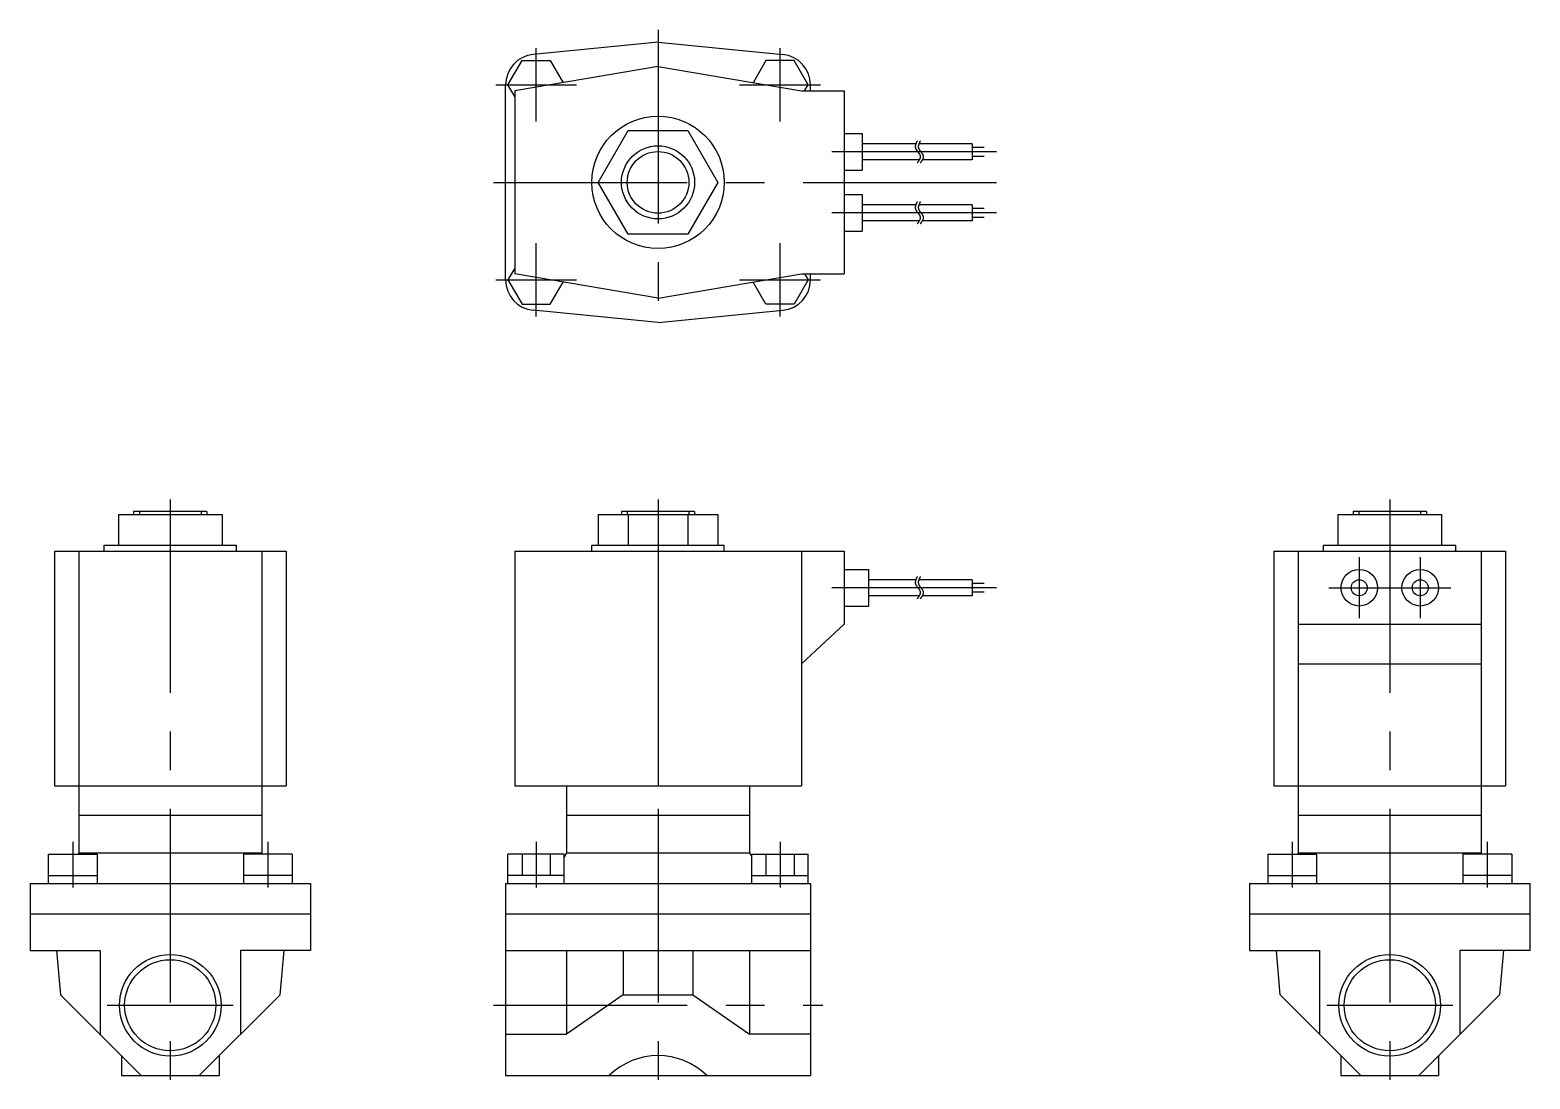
# Model space of a CAD drawing. Extents: x -223 to 23, y -99 to 160.
# Drawn here: x -223 to 23, y -12.1 to 160 of the extents above; entities that cross this region are included whole.
import ezdxf

# ---------------------------------------------------------------- set-up
doc = ezdxf.new("R2010")
doc.units = 0
doc.linetypes.add('CENTER', pattern=[50.8, 31.75, -6.35, 6.35, -6.35])
doc.layers.get('0').update_dxf_attribs({"linetype": 'CONTINUOUS'})
doc.layers.add('CENTER', color=1, linetype='CONTINUOUS')

msp = doc.modelspace()

# ---------------------------------------------------------------- linework, layer by layer
at = {"color": 7, "linetype": 'CONTINUOUS'}
for p, q in [((-120, 157.99999), (-140.49152, 155.97578)), ((-120, 157.99999), (-99.50848, 155.97577)), ((-144.6188, 150.99998), (-142.3094, 154.99997)), ((-142.3094, 155.00002), (-137.6906, 155.00002)), ((-137.69059, 154.99999), (-135.58197, 151.34775)), ((-102.30941, 155), (-104.41803, 151.34775)), ((-97.6906, 155.00002), (-102.3094, 155.00002)), ((-95.3812, 150.99999), (-97.6906, 154.99999)), ((-120, 153.99999), (-143.5, 149.99999)), ((-120, 154), (-96.5, 150)), ((-145, 119), (-145, 151)), ((-143.5, 149.06216), (-144.6188, 150.99997)), ((-95.95854, 150), (-95.3812, 150.99998)), ((-95, 150), (-95, 151)), ((-143.5, 150), (-143.5, 120)), ((-96.5, 150), (-89.5, 150)), ((-89.5, 150), (-89.5, 120)), ((-129.81496, 135), (-124.90748, 143.5)), ((-124.90748, 143.5), (-115.09252, 143.5)), ((-115.09252, 143.50001), (-110.18504, 135)), ((-89.5, 143.00004), (-86.5, 143.00004)), ((-86.5, 143.00004), (-86.5, 137.00004)), ((-77.72684, 141.315), (-86.49995, 141.315)), ((-68.5, 141.315), (-77.22684, 141.315)), ((-68.5, 141.315), (-68.5, 138.685)), ((-68.5, 140.75), (-66.5, 140.75)), ((-77.17236, 138.685), (-86.49995, 138.685)), ((-68.5, 138.685), (-76.67236, 138.685)), ((-66.5, 139.25), (-68.5, 139.25)), ((-89.5, 137.00004), (-86.5, 137.00004)), ((-124.90748, 126.5), (-129.81496, 135)), ((-110.18504, 135), (-115.09252, 126.5)), ((-89.5, 133.00004), (-86.5, 133.00004)), ((-86.5, 133.00004), (-86.5, 127.00004)), ((-77.72684, 131.315), (-86.49995, 131.315)), ((-68.5, 131.315), (-77.22684, 131.315)), ((-68.5, 131.315), (-68.5, 128.685)), ((-68.5, 130.75), (-66.5, 130.75)), ((-77.17236, 128.685), (-86.49995, 128.685)), ((-68.5, 128.685), (-76.67236, 128.685)), ((-66.5, 129.25), (-68.5, 129.25)), ((-115.09252, 126.5), (-124.90748, 126.5)), ((-89.5, 127.00004), (-86.5, 127.00004)), ((-143.5, 120.9378), (-144.61878, 119)), ((-144.6188, 119.00001), (-142.3094, 115.00001)), ((-120, 116.00001), (-143.49999, 120)), ((-137.69057, 114.99998), (-135.58194, 118.65225)), ((-120, 116), (-96.5, 120)), ((-102.30941, 114.99999), (-104.41804, 118.65225)), ((-95.3812, 119), (-97.6906, 114.99999)), ((-96.5, 120), (-89.5, 120)), ((-95.95854, 120), (-95.3812, 119)), ((-95, 119), (-95, 120)), ((-142.3094, 114.99998), (-137.6906, 114.99998)), ((-120, 112), (-140.49152, 114.02422)), ((-120, 112), (-99.50847, 114.02422)), ((-97.6906, 114.99998), (-102.3094, 114.99998)), ((-208.5, 80.5), (-191.5, 80.5)), ((-208.5, 80.5), (-208.5, 75.5)), ((-194, 81), (-206, 81)), ((-206, 81), (-206, 80.5)), ((-200, 80.5), (-200, 75.5)), ((-194, 81), (-194, 80.5)), ((-191.5, 80.5), (-191.5, 75.5)), ((-129.81496, 80.5), (-110.18504, 80.5)), ((-129.81496, 80.5), (-129.81496, 75.5)), ((-114, 81), (-126, 81)), ((-126, 81), (-126, 80.5)), ((-124.90748, 80.5), (-124.90748, 75.5)), ((-115.09252, 80.5), (-115.09252, 75.5)), ((-114, 81), (-114, 80.5)), ((-110.18504, 80.5), (-110.18504, 75.5)), ((-8.5, 80.5), (8.5, 80.5)), ((-8.5, 80.5), (-8.5, 75.5)), ((6, 81), (-6, 81)), ((-6, 81), (-6, 80.5)), ((0, 80.5), (0, 75.5)), ((6, 81), (6, 80.5)), ((8.5, 80.5), (8.5, 75.5)), ((-219, 74.5), (-219, 36)), ((-219, 74.5), (-181, 74.5)), ((-215, 74.5), (-215, 36)), ((-210.85, 75.5), (-189.15, 75.5)), ((-210.85, 74.5), (-210.85, 75.5)), ((-189.15, 74.5), (-189.15, 75.5)), ((-185, 74.5), (-185, 36)), ((-181, 74.5), (-181, 36)), ((-143.5, 74.5), (-143.5, 36)), ((-143.5, 74.5), (-89.5, 74.5)), ((-130.85, 75.5), (-109.15, 75.5)), ((-130.85, 74.5), (-130.85, 75.5)), ((-120, 74.5), (-120, 36)), ((-109.15, 74.5), (-109.15, 75.5)), ((-96.5, 74.5), (-96.5, 36)), ((-89.5, 74.5), (-89.5, 62.5)), ((-19, 74.5), (-19, 36)), ((-19, 74.5), (19, 74.5)), ((-15, 74.5), (-15, 36)), ((-10.85, 75.5), (10.85, 75.5)), ((-10.85, 74.5), (-10.85, 75.5)), ((10.85, 74.5), (10.85, 75.5)), ((15, 74.5), (15, 36)), ((19, 74.5), (19, 36)), ((-89.5, 71.50003), (-85.5, 71.50003)), ((-85.5, 71.50003), (-85.5, 65.50003)), ((-77.72684, 69.81503), (-85.49995, 69.81503)), ((-68.5, 69.81503), (-77.22684, 69.81503)), ((-68.5, 69.81503), (-68.5, 67.18503)), ((-68.5, 69.25003), (-66.5, 69.25003)), ((-77.17236, 67.18503), (-85.49995, 67.18503)), ((-68.5, 67.18503), (-76.67236, 67.18503)), ((-66.5, 67.75003), (-68.5, 67.75003)), ((-89.5, 65.50003), (-85.5, 65.50003)), ((-89.50001, 62.50001), (-96.5, 56.00001)), ((-15, 62.5), (15, 62.5)), ((-15, 56), (15, 56)), ((-219, 36), (-181, 36)), ((-215, 36), (-215, 25)), ((-185, 36), (-185, 25)), ((-143.5, 36), (-96.5, 36)), ((-135, 36), (-135, 25)), ((-105, 36), (-105, 25)), ((-19, 36), (19, 36)), ((-15, 36), (-15, 25)), ((15, 36), (15, 25)), ((-215, 31.2), (-185, 31.2)), ((-135, 31.2), (-105, 31.2)), ((-15, 31.2), (15, 31.2)), ((-219.99998, 24.8), (-212.00002, 24.8)), ((-219.99998, 24.8), (-219.99998, 20)), ((-216, 24.8), (-216, 21.3)), ((-215, 24.99998), (-215.12, 24.79997)), ((-215, 25), (-185, 25)), ((-212.00002, 24.8), (-212.00002, 20)), ((-180.00002, 24.8), (-187.99998, 24.8)), ((-187.99998, 24.8), (-187.99998, 20)), ((-184.99997, 25.00002), (-184.87997, 24.80001)), ((-184, 24.8), (-184, 21.3)), ((-180.00002, 24.8), (-180.00002, 20)), ((-135.3812, 24.8), (-144.6188, 24.8)), ((-144.6188, 20), (-144.6188, 24.8)), ((-142.3094, 24.8), (-142.3094, 21.3)), ((-137.6906, 24.8), (-137.6906, 21.3)), ((-135.00001, 24.99999), (-135.3812, 24.36467)), ((-135.3812, 20), (-135.3812, 24.8)), ((-135, 25), (-105, 25)), ((-104.99999, 24.99999), (-104.6188, 24.36467)), ((-104.6188, 24.8), (-95.3812, 24.8)), ((-104.6188, 20), (-104.6188, 24.8)), ((-102.3094, 24.8), (-102.3094, 21.3)), ((-97.6906, 24.8), (-97.6906, 21.3)), ((-95.3812, 20), (-95.3812, 24.8)), ((-19.99998, 24.8), (-12.00002, 24.8)), ((-19.99998, 24.8), (-19.99998, 20)), ((-16, 24.8), (-16, 21.3)), ((-15, 25), (-15.12001, 24.8)), ((-15, 25), (15, 25)), ((-12.00002, 24.8), (-12.00002, 20)), ((12.00002, 24.8), (12.00002, 20)), ((19.99998, 24.8), (12.00002, 24.8)), ((15, 25.00002), (15.12, 24.80002)), ((16, 24.8), (16, 21.3)), ((19.99998, 24.8), (19.99998, 20)), ((-223, 20), (-177, 20)), ((-223, 20), (-223, 9)), ((-219.99998, 21.3), (-212.00002, 21.3)), ((-180.00002, 21.3), (-187.99998, 21.3)), ((-177, 20), (-177, 9)), ((-145, 20), (-95, 20)), ((-145, 20), (-145, -11.5)), ((-135.3812, 21.3), (-144.6188, 21.3)), ((-104.6188, 21.3), (-95.3812, 21.3)), ((-95, 20), (-95, -11.5)), ((-23, 20), (23, 20)), ((-23, 20), (-23, 9)), ((-19.99998, 21.3), (-12.00002, 21.3)), ((19.99998, 21.3), (12.00002, 21.3)), ((23, 20), (23, 9)), ((-223, 15), (-177, 15)), ((-145, 15), (-95, 15)), ((-23, 15), (23, 15)), ((-223, 9), (-211.5, 9)), ((-218.6355, 9), (-218, 1.7365)), ((-211.5, 9), (-211.5, -4.7635)), ((-188.5, 9), (-188.5, -4.7635)), ((-177, 9), (-188.5, 9)), ((-181.36453, 9), (-182.00001, 1.7365)), ((-145, 9), (-95, 9)), ((-135, 9), (-135, -4.7635)), ((-125.71705, 9), (-125.71705, 1.7365)), ((-114.28295, 9), (-114.28295, 1.7365)), ((-105, 9), (-105, -4.7635)), ((-23, 9), (-11.5, 9)), ((-18.63548, 9), (-18, 1.7365)), ((-11.5, 9), (-11.5, -4.7635)), ((11.5, 9), (11.5, -4.7635)), ((23, 9), (11.5, 9)), ((18.6355, 9), (18, 1.7365)), ((-218, 1.7365), (-204.7634, -11.5)), ((-195.23654, -11.5), (-182, 1.7365)), ((-125.71705, 1.7365), (-135, -4.7635)), ((-125.71705, 1.7365), (-114.28295, 1.7365)), ((-114.28295, 1.7365), (-104.99999, -4.7635)), ((-17.99999, 1.7365), (-4.76345, -11.5)), ((4.7635, -11.5), (18, 1.7365)), ((-145, -4.7635), (-135, -4.7635)), ((-95, -4.7635), (-105, -4.7635)), ((-208, -8.2635), (-208, -11.5)), ((-192, -8.2635), (-192, -11.5)), ((-8, -8.2635), (-8, -11.5)), ((8, -8.2635), (8, -11.5)), ((-208, -11.5), (-192, -11.5)), ((-145, -11.5), (-95, -11.5)), ((-8, -11.5), (8, -11.5))]:
    msp.add_line(p, q, dxfattribs=at)
at = {"color": 3, "linetype": 'CONTINUOUS'}
for p, q in [((-205.053, 81), (-205.053, 80.5)), ((-194.947, 81), (-194.947, 80.5)), ((-125.053, 81), (-125.053, 80.5)), ((-114.947, 81), (-114.947, 80.5)), ((-5.053, 81), (-5.053, 80.5)), ((5.053, 81), (5.053, 80.5))]:
    msp.add_line(p, q, dxfattribs=at)
at = {"color": 3}
for points in [[(-77.5, 141.815, 0), (-77.5102, 141.794, 0), (-77.5205, 141.774, 0), (-77.5307, 141.753, 0), (-77.5409, 141.732, 0), (-77.5511, 141.712, 0), (-77.5612, 141.691, 0), (-77.5713, 141.67, 0), (-77.5813, 141.65, 0), (-77.5912, 141.629, 0), (-77.601, 141.608, 0), (-77.6108, 141.588, 0), (-77.6204, 141.567, 0), (-77.6299, 141.546, 0), (-77.6393, 141.526, 0), (-77.6486, 141.505, 0), (-77.6578, 141.485, 0), (-77.6667, 141.464, 0), (-77.6756, 141.444, 0), (-77.6842, 141.423, 0), (-77.6927, 141.403, 0), (-77.701, 141.382, 0), (-77.7091, 141.362, 0), (-77.717, 141.341, 0), (-77.7247, 141.321, 0), (-77.7321, 141.3, 0), (-77.7394, 141.28, 0), (-77.7464, 141.26, 0), (-77.7531, 141.239, 0), (-77.7596, 141.219, 0), (-77.7657, 141.199, 0), (-77.7717, 141.179, 0), (-77.7773, 141.159, 0), (-77.7826, 141.138, 0), (-77.7876, 141.118, 0), (-77.7923, 141.098, 0), (-77.7967, 141.078, 0), (-77.8008, 141.058, 0), (-77.8045, 141.038, 0), (-77.8078, 141.018, 0), (-77.8108, 140.999, 0), (-77.8134, 140.979, 0), (-77.8156, 140.959, 0), (-77.8174, 140.939, 0), (-77.8189, 140.92, 0), (-77.8199, 140.9, 0), (-77.8205, 140.88, 0), (-77.8206, 140.861, 0), (-77.8204, 140.841, 0), (-77.8196, 140.822, 0), (-77.8185, 140.802, 0), (-77.8168, 140.783, 0), (-77.8147, 140.764, 0), (-77.8121, 140.745, 0), (-77.809, 140.725, 0), (-77.8054, 140.706, 0), (-77.8013, 140.687, 0), (-77.7966, 140.668, 0), (-77.7915, 140.649, 0), (-77.7859, 140.63, 0), (-77.7798, 140.612, 0), (-77.7732, 140.593, 0), (-77.7662, 140.574, 0), (-77.7587, 140.555, 0), (-77.7508, 140.537, 0), (-77.7425, 140.518, 0), (-77.7339, 140.5, 0), (-77.7248, 140.481, 0), (-77.7154, 140.463, 0), (-77.7056, 140.444, 0), (-77.6955, 140.426, 0), (-77.6851, 140.408, 0), (-77.6744, 140.389, 0), (-77.6634, 140.371, 0), (-77.6521, 140.353, 0), (-77.6405, 140.335, 0), (-77.6287, 140.317, 0), (-77.6166, 140.299, 0), (-77.6044, 140.28, 0), (-77.5919, 140.262, 0), (-77.5792, 140.244, 0), (-77.5664, 140.226, 0), (-77.5534, 140.208, 0), (-77.5402, 140.191, 0), (-77.5269, 140.173, 0), (-77.5135, 140.155, 0), (-77.5, 140.137, 0), (-77.4864, 140.119, 0), (-77.4727, 140.101, 0), (-77.4589, 140.083, 0), (-77.4451, 140.066, 0), (-77.4313, 140.048, 0), (-77.4175, 140.03, 0), (-77.4036, 140.012, 0), (-77.3897, 139.995, 0), (-77.3759, 139.977, 0), (-77.3621, 139.959, 0), (-77.3484, 139.941, 0), (-77.3347, 139.924, 0), (-77.3211, 139.906, 0), (-77.3076, 139.888, 0), (-77.2942, 139.87, 0), (-77.2809, 139.853, 0), (-77.2678, 139.835, 0), (-77.2548, 139.817, 0), (-77.2419, 139.8, 0), (-77.2293, 139.782, 0), (-77.2168, 139.764, 0), (-77.2046, 139.746, 0), (-77.1926, 139.729, 0), (-77.1808, 139.711, 0), (-77.1692, 139.693, 0), (-77.158, 139.675, 0), (-77.147, 139.658, 0), (-77.1363, 139.64, 0), (-77.1259, 139.622, 0), (-77.1158, 139.604, 0), (-77.1061, 139.586, 0), (-77.0967, 139.568, 0), (-77.0877, 139.55, 0), (-77.079, 139.532, 0), (-77.0708, 139.514, 0), (-77.063, 139.496, 0), (-77.0555, 139.478, 0), (-77.0486, 139.46, 0), (-77.042, 139.442, 0), (-77.036, 139.424, 0), (-77.0304, 139.406, 0), (-77.0253, 139.388, 0), (-77.0207, 139.37, 0), (-77.0167, 139.351, 0), (-77.0131, 139.333, 0), (-77.0102, 139.315, 0), (-77.0077, 139.296, 0), (-77.0059, 139.278, 0), (-77.0045, 139.26, 0), (-77.0037, 139.241, 0), (-77.0035, 139.223, 0), (-77.0037, 139.204, 0), (-77.0044, 139.185, 0), (-77.0057, 139.167, 0), (-77.0074, 139.148, 0), (-77.0096, 139.129, 0), (-77.0122, 139.111, 0), (-77.0153, 139.092, 0), (-77.0189, 139.073, 0), (-77.0229, 139.054, 0), (-77.0273, 139.035, 0), (-77.0321, 139.016, 0), (-77.0374, 138.998, 0), (-77.043, 138.979, 0), (-77.049, 138.96, 0), (-77.0554, 138.941, 0), (-77.0622, 138.922, 0), (-77.0694, 138.903, 0), (-77.0768, 138.883, 0), (-77.0847, 138.864, 0), (-77.0928, 138.845, 0), (-77.1013, 138.826, 0), (-77.1101, 138.807, 0), (-77.1192, 138.788, 0), (-77.1286, 138.768, 0), (-77.1383, 138.749, 0), (-77.1482, 138.73, 0), (-77.1584, 138.711, 0), (-77.1689, 138.691, 0), (-77.1796, 138.672, 0), (-77.1906, 138.653, 0), (-77.2018, 138.633, 0), (-77.2132, 138.614, 0), (-77.2248, 138.594, 0), (-77.2366, 138.575, 0), (-77.2486, 138.556, 0), (-77.2608, 138.536, 0), (-77.2731, 138.517, 0), (-77.2856, 138.497, 0), (-77.2983, 138.478, 0), (-77.3111, 138.458, 0), (-77.324, 138.439, 0), (-77.3371, 138.419, 0), (-77.3503, 138.4, 0), (-77.3635, 138.38, 0), (-77.3769, 138.361, 0), (-77.3904, 138.341, 0), (-77.4039, 138.322, 0), (-77.4175, 138.302, 0), (-77.4312, 138.283, 0), (-77.4449, 138.263, 0), (-77.4586, 138.244, 0), (-77.4724, 138.224, 0), (-77.4862, 138.205, 0), (-77.5, 138.185, 0)], [(-77, 141.815, 0), (-77.0102, 141.794, 0), (-77.0205, 141.774, 0), (-77.0307, 141.753, 0), (-77.0409, 141.732, 0), (-77.0511, 141.712, 0), (-77.0612, 141.691, 0), (-77.0713, 141.67, 0), (-77.0813, 141.65, 0), (-77.0912, 141.629, 0), (-77.101, 141.608, 0), (-77.1108, 141.588, 0), (-77.1204, 141.567, 0), (-77.1299, 141.546, 0), (-77.1393, 141.526, 0), (-77.1486, 141.505, 0), (-77.1578, 141.485, 0), (-77.1667, 141.464, 0), (-77.1756, 141.444, 0), (-77.1842, 141.423, 0), (-77.1927, 141.403, 0), (-77.201, 141.382, 0), (-77.2091, 141.362, 0), (-77.217, 141.341, 0), (-77.2247, 141.321, 0), (-77.2321, 141.3, 0), (-77.2394, 141.28, 0), (-77.2464, 141.26, 0), (-77.2531, 141.239, 0), (-77.2596, 141.219, 0), (-77.2657, 141.199, 0), (-77.2717, 141.179, 0), (-77.2773, 141.159, 0), (-77.2826, 141.138, 0), (-77.2876, 141.118, 0), (-77.2923, 141.098, 0), (-77.2967, 141.078, 0), (-77.3008, 141.058, 0), (-77.3045, 141.038, 0), (-77.3078, 141.018, 0), (-77.3108, 140.999, 0), (-77.3134, 140.979, 0), (-77.3156, 140.959, 0), (-77.3174, 140.939, 0), (-77.3189, 140.92, 0), (-77.3199, 140.9, 0), (-77.3205, 140.88, 0), (-77.3206, 140.861, 0), (-77.3204, 140.841, 0), (-77.3196, 140.822, 0), (-77.3185, 140.802, 0), (-77.3168, 140.783, 0), (-77.3147, 140.764, 0), (-77.3121, 140.745, 0), (-77.309, 140.725, 0), (-77.3054, 140.706, 0), (-77.3013, 140.687, 0), (-77.2966, 140.668, 0), (-77.2915, 140.649, 0), (-77.2859, 140.63, 0), (-77.2798, 140.612, 0), (-77.2732, 140.593, 0), (-77.2662, 140.574, 0), (-77.2587, 140.555, 0), (-77.2508, 140.537, 0), (-77.2425, 140.518, 0), (-77.2339, 140.5, 0), (-77.2248, 140.481, 0), (-77.2154, 140.463, 0), (-77.2056, 140.444, 0), (-77.1955, 140.426, 0), (-77.1851, 140.408, 0), (-77.1744, 140.389, 0), (-77.1634, 140.371, 0), (-77.1521, 140.353, 0), (-77.1405, 140.335, 0), (-77.1287, 140.317, 0), (-77.1166, 140.299, 0), (-77.1044, 140.28, 0), (-77.0919, 140.262, 0), (-77.0792, 140.244, 0), (-77.0664, 140.226, 0), (-77.0534, 140.208, 0), (-77.0402, 140.191, 0), (-77.0269, 140.173, 0), (-77.0135, 140.155, 0), (-77, 140.137, 0), (-76.9864, 140.119, 0), (-76.9727, 140.101, 0), (-76.9589, 140.083, 0), (-76.9451, 140.066, 0), (-76.9313, 140.048, 0), (-76.9175, 140.03, 0), (-76.9036, 140.012, 0), (-76.8897, 139.995, 0), (-76.8759, 139.977, 0), (-76.8621, 139.959, 0), (-76.8484, 139.941, 0), (-76.8347, 139.924, 0), (-76.8211, 139.906, 0), (-76.8076, 139.888, 0), (-76.7942, 139.87, 0), (-76.7809, 139.853, 0), (-76.7678, 139.835, 0), (-76.7548, 139.817, 0), (-76.7419, 139.8, 0), (-76.7293, 139.782, 0), (-76.7168, 139.764, 0), (-76.7046, 139.746, 0), (-76.6926, 139.729, 0), (-76.6808, 139.711, 0), (-76.6692, 139.693, 0), (-76.658, 139.675, 0), (-76.647, 139.658, 0), (-76.6363, 139.64, 0), (-76.6259, 139.622, 0), (-76.6158, 139.604, 0), (-76.6061, 139.586, 0), (-76.5967, 139.568, 0), (-76.5877, 139.55, 0), (-76.579, 139.532, 0), (-76.5708, 139.514, 0), (-76.563, 139.496, 0), (-76.5555, 139.478, 0), (-76.5486, 139.46, 0), (-76.542, 139.442, 0), (-76.536, 139.424, 0), (-76.5304, 139.406, 0), (-76.5253, 139.388, 0), (-76.5207, 139.37, 0), (-76.5167, 139.351, 0), (-76.5131, 139.333, 0), (-76.5102, 139.315, 0), (-76.5077, 139.296, 0), (-76.5059, 139.278, 0), (-76.5045, 139.26, 0), (-76.5037, 139.241, 0), (-76.5035, 139.223, 0), (-76.5037, 139.204, 0), (-76.5044, 139.185, 0), (-76.5057, 139.167, 0), (-76.5074, 139.148, 0), (-76.5096, 139.129, 0), (-76.5122, 139.111, 0), (-76.5153, 139.092, 0), (-76.5189, 139.073, 0), (-76.5229, 139.054, 0), (-76.5273, 139.035, 0), (-76.5321, 139.016, 0), (-76.5374, 138.998, 0), (-76.543, 138.979, 0), (-76.549, 138.96, 0), (-76.5554, 138.941, 0), (-76.5622, 138.922, 0), (-76.5694, 138.903, 0), (-76.5768, 138.883, 0), (-76.5847, 138.864, 0), (-76.5928, 138.845, 0), (-76.6013, 138.826, 0), (-76.6101, 138.807, 0), (-76.6192, 138.788, 0), (-76.6286, 138.768, 0), (-76.6383, 138.749, 0), (-76.6482, 138.73, 0), (-76.6584, 138.711, 0), (-76.6689, 138.691, 0), (-76.6796, 138.672, 0), (-76.6906, 138.653, 0), (-76.7018, 138.633, 0), (-76.7132, 138.614, 0), (-76.7248, 138.594, 0), (-76.7366, 138.575, 0), (-76.7486, 138.556, 0), (-76.7608, 138.536, 0), (-76.7731, 138.517, 0), (-76.7856, 138.497, 0), (-76.7983, 138.478, 0), (-76.8111, 138.458, 0), (-76.824, 138.439, 0), (-76.8371, 138.419, 0), (-76.8503, 138.4, 0), (-76.8635, 138.38, 0), (-76.8769, 138.361, 0), (-76.8904, 138.341, 0), (-76.9039, 138.322, 0), (-76.9175, 138.302, 0), (-76.9312, 138.283, 0), (-76.9449, 138.263, 0), (-76.9586, 138.244, 0), (-76.9724, 138.224, 0), (-76.9862, 138.205, 0), (-77, 138.185, 0)], [(-77.5, 131.815, 0), (-77.5102, 131.794, 0), (-77.5205, 131.774, 0), (-77.5307, 131.753, 0), (-77.5409, 131.732, 0), (-77.5511, 131.712, 0), (-77.5612, 131.691, 0), (-77.5713, 131.67, 0), (-77.5813, 131.65, 0), (-77.5912, 131.629, 0), (-77.601, 131.608, 0), (-77.6108, 131.588, 0), (-77.6204, 131.567, 0), (-77.6299, 131.546, 0), (-77.6393, 131.526, 0), (-77.6486, 131.505, 0), (-77.6578, 131.485, 0), (-77.6667, 131.464, 0), (-77.6756, 131.444, 0), (-77.6842, 131.423, 0), (-77.6927, 131.403, 0), (-77.701, 131.382, 0), (-77.7091, 131.362, 0), (-77.717, 131.341, 0), (-77.7247, 131.321, 0), (-77.7321, 131.3, 0), (-77.7394, 131.28, 0), (-77.7464, 131.26, 0), (-77.7531, 131.239, 0), (-77.7596, 131.219, 0), (-77.7657, 131.199, 0), (-77.7717, 131.179, 0), (-77.7773, 131.159, 0), (-77.7826, 131.138, 0), (-77.7876, 131.118, 0), (-77.7923, 131.098, 0), (-77.7967, 131.078, 0), (-77.8008, 131.058, 0), (-77.8045, 131.038, 0), (-77.8078, 131.018, 0), (-77.8108, 130.999, 0), (-77.8134, 130.979, 0), (-77.8156, 130.959, 0), (-77.8174, 130.939, 0), (-77.8189, 130.92, 0), (-77.8199, 130.9, 0), (-77.8205, 130.88, 0), (-77.8206, 130.861, 0), (-77.8204, 130.841, 0), (-77.8196, 130.822, 0), (-77.8185, 130.802, 0), (-77.8168, 130.783, 0), (-77.8147, 130.764, 0), (-77.8121, 130.745, 0), (-77.809, 130.725, 0), (-77.8054, 130.706, 0), (-77.8013, 130.687, 0), (-77.7966, 130.668, 0), (-77.7915, 130.649, 0), (-77.7859, 130.63, 0), (-77.7798, 130.612, 0), (-77.7732, 130.593, 0), (-77.7662, 130.574, 0), (-77.7587, 130.555, 0), (-77.7508, 130.537, 0), (-77.7425, 130.518, 0), (-77.7339, 130.5, 0), (-77.7248, 130.481, 0), (-77.7154, 130.463, 0), (-77.7056, 130.444, 0), (-77.6955, 130.426, 0), (-77.6851, 130.408, 0), (-77.6744, 130.389, 0), (-77.6634, 130.371, 0), (-77.6521, 130.353, 0), (-77.6405, 130.335, 0), (-77.6287, 130.317, 0), (-77.6166, 130.299, 0), (-77.6044, 130.28, 0), (-77.5919, 130.262, 0), (-77.5792, 130.244, 0), (-77.5664, 130.226, 0), (-77.5534, 130.208, 0), (-77.5402, 130.191, 0), (-77.5269, 130.173, 0), (-77.5135, 130.155, 0), (-77.5, 130.137, 0), (-77.4864, 130.119, 0), (-77.4727, 130.101, 0), (-77.4589, 130.083, 0), (-77.4451, 130.066, 0), (-77.4313, 130.048, 0), (-77.4175, 130.03, 0), (-77.4036, 130.012, 0), (-77.3897, 129.995, 0), (-77.3759, 129.977, 0), (-77.3621, 129.959, 0), (-77.3484, 129.941, 0), (-77.3347, 129.924, 0), (-77.3211, 129.906, 0), (-77.3076, 129.888, 0), (-77.2942, 129.87, 0), (-77.2809, 129.853, 0), (-77.2678, 129.835, 0), (-77.2548, 129.817, 0), (-77.2419, 129.8, 0), (-77.2293, 129.782, 0), (-77.2168, 129.764, 0), (-77.2046, 129.746, 0), (-77.1926, 129.729, 0), (-77.1808, 129.711, 0), (-77.1692, 129.693, 0), (-77.158, 129.675, 0), (-77.147, 129.658, 0), (-77.1363, 129.64, 0), (-77.1259, 129.622, 0), (-77.1158, 129.604, 0), (-77.1061, 129.586, 0), (-77.0967, 129.568, 0), (-77.0877, 129.55, 0), (-77.079, 129.532, 0), (-77.0708, 129.514, 0), (-77.063, 129.496, 0), (-77.0555, 129.478, 0), (-77.0486, 129.46, 0), (-77.042, 129.442, 0), (-77.036, 129.424, 0), (-77.0304, 129.406, 0), (-77.0253, 129.388, 0), (-77.0207, 129.37, 0), (-77.0167, 129.351, 0), (-77.0131, 129.333, 0), (-77.0102, 129.315, 0), (-77.0077, 129.296, 0), (-77.0059, 129.278, 0), (-77.0045, 129.26, 0), (-77.0037, 129.241, 0), (-77.0035, 129.223, 0), (-77.0037, 129.204, 0), (-77.0044, 129.185, 0), (-77.0057, 129.167, 0), (-77.0074, 129.148, 0), (-77.0096, 129.129, 0), (-77.0122, 129.111, 0), (-77.0153, 129.092, 0), (-77.0189, 129.073, 0), (-77.0229, 129.054, 0), (-77.0273, 129.035, 0), (-77.0321, 129.016, 0), (-77.0374, 128.998, 0), (-77.043, 128.979, 0), (-77.049, 128.96, 0), (-77.0554, 128.941, 0), (-77.0622, 128.922, 0), (-77.0694, 128.903, 0), (-77.0768, 128.883, 0), (-77.0847, 128.864, 0), (-77.0928, 128.845, 0), (-77.1013, 128.826, 0), (-77.1101, 128.807, 0), (-77.1192, 128.788, 0), (-77.1286, 128.768, 0), (-77.1383, 128.749, 0), (-77.1482, 128.73, 0), (-77.1584, 128.711, 0), (-77.1689, 128.691, 0), (-77.1796, 128.672, 0), (-77.1906, 128.653, 0), (-77.2018, 128.633, 0), (-77.2132, 128.614, 0), (-77.2248, 128.594, 0), (-77.2366, 128.575, 0), (-77.2486, 128.556, 0), (-77.2608, 128.536, 0), (-77.2731, 128.517, 0), (-77.2856, 128.497, 0), (-77.2983, 128.478, 0), (-77.3111, 128.458, 0), (-77.324, 128.439, 0), (-77.3371, 128.419, 0), (-77.3503, 128.4, 0), (-77.3635, 128.38, 0), (-77.3769, 128.361, 0), (-77.3904, 128.341, 0), (-77.4039, 128.322, 0), (-77.4175, 128.302, 0), (-77.4312, 128.283, 0), (-77.4449, 128.263, 0), (-77.4586, 128.244, 0), (-77.4724, 128.224, 0), (-77.4862, 128.205, 0), (-77.5, 128.185, 0)], [(-77, 131.815, 0), (-77.0102, 131.794, 0), (-77.0205, 131.774, 0), (-77.0307, 131.753, 0), (-77.0409, 131.732, 0), (-77.0511, 131.712, 0), (-77.0612, 131.691, 0), (-77.0713, 131.67, 0), (-77.0813, 131.65, 0), (-77.0912, 131.629, 0), (-77.101, 131.608, 0), (-77.1108, 131.588, 0), (-77.1204, 131.567, 0), (-77.1299, 131.546, 0), (-77.1393, 131.526, 0), (-77.1486, 131.505, 0), (-77.1578, 131.485, 0), (-77.1667, 131.464, 0), (-77.1756, 131.444, 0), (-77.1842, 131.423, 0), (-77.1927, 131.403, 0), (-77.201, 131.382, 0), (-77.2091, 131.362, 0), (-77.217, 131.341, 0), (-77.2247, 131.321, 0), (-77.2321, 131.3, 0), (-77.2394, 131.28, 0), (-77.2464, 131.26, 0), (-77.2531, 131.239, 0), (-77.2596, 131.219, 0), (-77.2657, 131.199, 0), (-77.2717, 131.179, 0), (-77.2773, 131.159, 0), (-77.2826, 131.138, 0), (-77.2876, 131.118, 0), (-77.2923, 131.098, 0), (-77.2967, 131.078, 0), (-77.3008, 131.058, 0), (-77.3045, 131.038, 0), (-77.3078, 131.018, 0), (-77.3108, 130.999, 0), (-77.3134, 130.979, 0), (-77.3156, 130.959, 0), (-77.3174, 130.939, 0), (-77.3189, 130.92, 0), (-77.3199, 130.9, 0), (-77.3205, 130.88, 0), (-77.3206, 130.861, 0), (-77.3204, 130.841, 0), (-77.3196, 130.822, 0), (-77.3185, 130.802, 0), (-77.3168, 130.783, 0), (-77.3147, 130.764, 0), (-77.3121, 130.745, 0), (-77.309, 130.725, 0), (-77.3054, 130.706, 0), (-77.3013, 130.687, 0), (-77.2966, 130.668, 0), (-77.2915, 130.649, 0), (-77.2859, 130.63, 0), (-77.2798, 130.612, 0), (-77.2732, 130.593, 0), (-77.2662, 130.574, 0), (-77.2587, 130.555, 0), (-77.2508, 130.537, 0), (-77.2425, 130.518, 0), (-77.2339, 130.5, 0), (-77.2248, 130.481, 0), (-77.2154, 130.463, 0), (-77.2056, 130.444, 0), (-77.1955, 130.426, 0), (-77.1851, 130.408, 0), (-77.1744, 130.389, 0), (-77.1634, 130.371, 0), (-77.1521, 130.353, 0), (-77.1405, 130.335, 0), (-77.1287, 130.317, 0), (-77.1166, 130.299, 0), (-77.1044, 130.28, 0), (-77.0919, 130.262, 0), (-77.0792, 130.244, 0), (-77.0664, 130.226, 0), (-77.0534, 130.208, 0), (-77.0402, 130.191, 0), (-77.0269, 130.173, 0), (-77.0135, 130.155, 0), (-77, 130.137, 0), (-76.9864, 130.119, 0), (-76.9727, 130.101, 0), (-76.9589, 130.083, 0), (-76.9451, 130.066, 0), (-76.9313, 130.048, 0), (-76.9175, 130.03, 0), (-76.9036, 130.012, 0), (-76.8897, 129.995, 0), (-76.8759, 129.977, 0), (-76.8621, 129.959, 0), (-76.8484, 129.941, 0), (-76.8347, 129.924, 0), (-76.8211, 129.906, 0), (-76.8076, 129.888, 0), (-76.7942, 129.87, 0), (-76.7809, 129.853, 0), (-76.7678, 129.835, 0), (-76.7548, 129.817, 0), (-76.7419, 129.8, 0), (-76.7293, 129.782, 0), (-76.7168, 129.764, 0), (-76.7046, 129.746, 0), (-76.6926, 129.729, 0), (-76.6808, 129.711, 0), (-76.6692, 129.693, 0), (-76.658, 129.675, 0), (-76.647, 129.658, 0), (-76.6363, 129.64, 0), (-76.6259, 129.622, 0), (-76.6158, 129.604, 0), (-76.6061, 129.586, 0), (-76.5967, 129.568, 0), (-76.5877, 129.55, 0), (-76.579, 129.532, 0), (-76.5708, 129.514, 0), (-76.563, 129.496, 0), (-76.5555, 129.478, 0), (-76.5486, 129.46, 0), (-76.542, 129.442, 0), (-76.536, 129.424, 0), (-76.5304, 129.406, 0), (-76.5253, 129.388, 0), (-76.5207, 129.37, 0), (-76.5167, 129.351, 0), (-76.5131, 129.333, 0), (-76.5102, 129.315, 0), (-76.5077, 129.296, 0), (-76.5059, 129.278, 0), (-76.5045, 129.26, 0), (-76.5037, 129.241, 0), (-76.5035, 129.223, 0), (-76.5037, 129.204, 0), (-76.5044, 129.185, 0), (-76.5057, 129.167, 0), (-76.5074, 129.148, 0), (-76.5096, 129.129, 0), (-76.5122, 129.111, 0), (-76.5153, 129.092, 0), (-76.5189, 129.073, 0), (-76.5229, 129.054, 0), (-76.5273, 129.035, 0), (-76.5321, 129.016, 0), (-76.5374, 128.998, 0), (-76.543, 128.979, 0), (-76.549, 128.96, 0), (-76.5554, 128.941, 0), (-76.5622, 128.922, 0), (-76.5694, 128.903, 0), (-76.5768, 128.883, 0), (-76.5847, 128.864, 0), (-76.5928, 128.845, 0), (-76.6013, 128.826, 0), (-76.6101, 128.807, 0), (-76.6192, 128.788, 0), (-76.6286, 128.768, 0), (-76.6383, 128.749, 0), (-76.6482, 128.73, 0), (-76.6584, 128.711, 0), (-76.6689, 128.691, 0), (-76.6796, 128.672, 0), (-76.6906, 128.653, 0), (-76.7018, 128.633, 0), (-76.7132, 128.614, 0), (-76.7248, 128.594, 0), (-76.7366, 128.575, 0), (-76.7486, 128.556, 0), (-76.7608, 128.536, 0), (-76.7731, 128.517, 0), (-76.7856, 128.497, 0), (-76.7983, 128.478, 0), (-76.8111, 128.458, 0), (-76.824, 128.439, 0), (-76.8371, 128.419, 0), (-76.8503, 128.4, 0), (-76.8635, 128.38, 0), (-76.8769, 128.361, 0), (-76.8904, 128.341, 0), (-76.9039, 128.322, 0), (-76.9175, 128.302, 0), (-76.9312, 128.283, 0), (-76.9449, 128.263, 0), (-76.9586, 128.244, 0), (-76.9724, 128.224, 0), (-76.9862, 128.205, 0), (-77, 128.185, 0)], [(-77.5, 70.315, 0), (-77.5102, 70.2943, 0), (-77.5205, 70.2736, 0), (-77.5307, 70.253, 0), (-77.5409, 70.2323, 0), (-77.5511, 70.2116, 0), (-77.5612, 70.1909, 0), (-77.5713, 70.1702, 0), (-77.5813, 70.1496, 0), (-77.5912, 70.1289, 0), (-77.601, 70.1083, 0), (-77.6108, 70.0876, 0), (-77.6204, 70.067, 0), (-77.6299, 70.0464, 0), (-77.6393, 70.0258, 0), (-77.6486, 70.0052, 0), (-77.6578, 69.9847, 0), (-77.6667, 69.9641, 0), (-77.6756, 69.9436, 0), (-77.6842, 69.9231, 0), (-77.6927, 69.9026, 0), (-77.701, 69.8821, 0), (-77.7091, 69.8617, 0), (-77.717, 69.8413, 0), (-77.7247, 69.8209, 0), (-77.7321, 69.8005, 0), (-77.7394, 69.7801, 0), (-77.7464, 69.7598, 0), (-77.7531, 69.7395, 0), (-77.7596, 69.7193, 0), (-77.7657, 69.699, 0), (-77.7717, 69.6788, 0), (-77.7773, 69.6587, 0), (-77.7826, 69.6385, 0), (-77.7876, 69.6184, 0), (-77.7923, 69.5984, 0), (-77.7967, 69.5783, 0), (-77.8008, 69.5583, 0), (-77.8045, 69.5384, 0), (-77.8078, 69.5185, 0), (-77.8108, 69.4986, 0), (-77.8134, 69.4788, 0), (-77.8156, 69.459, 0), (-77.8174, 69.4393, 0), (-77.8189, 69.4196, 0), (-77.8199, 69.3999, 0), (-77.8205, 69.3804, 0), (-77.8206, 69.3608, 0), (-77.8204, 69.3413, 0), (-77.8196, 69.3219, 0), (-77.8185, 69.3025, 0), (-77.8168, 69.2831, 0), (-77.8147, 69.2638, 0), (-77.8121, 69.2446, 0), (-77.809, 69.2254, 0), (-77.8054, 69.2063, 0), (-77.8013, 69.1872, 0), (-77.7966, 69.1682, 0), (-77.7915, 69.1493, 0), (-77.7859, 69.1304, 0), (-77.7798, 69.1116, 0), (-77.7732, 69.0928, 0), (-77.7662, 69.0741, 0), (-77.7587, 69.0554, 0), (-77.7508, 69.0368, 0), (-77.7425, 69.0182, 0), (-77.7339, 68.9996, 0), (-77.7248, 68.9812, 0), (-77.7154, 68.9627, 0), (-77.7056, 68.9443, 0), (-77.6955, 68.926, 0), (-77.6851, 68.9076, 0), (-77.6744, 68.8894, 0), (-77.6634, 68.8711, 0), (-77.6521, 68.8529, 0), (-77.6405, 68.8348, 0), (-77.6287, 68.8166, 0), (-77.6166, 68.7985, 0), (-77.6044, 68.7805, 0), (-77.5919, 68.7624, 0), (-77.5792, 68.7444, 0), (-77.5664, 68.7264, 0), (-77.5534, 68.7085, 0), (-77.5402, 68.6905, 0), (-77.5269, 68.6726, 0), (-77.5135, 68.6548, 0), (-77.5, 68.6369, 0), (-77.4864, 68.619, 0), (-77.4727, 68.6012, 0), (-77.4589, 68.5834, 0), (-77.4451, 68.5656, 0), (-77.4313, 68.5478, 0), (-77.4175, 68.5301, 0), (-77.4036, 68.5123, 0), (-77.3897, 68.4946, 0), (-77.3759, 68.4768, 0), (-77.3621, 68.4591, 0), (-77.3484, 68.4414, 0), (-77.3347, 68.4237, 0), (-77.3211, 68.4059, 0), (-77.3076, 68.3882, 0), (-77.2942, 68.3705, 0), (-77.2809, 68.3528, 0), (-77.2678, 68.3351, 0), (-77.2548, 68.3174, 0), (-77.2419, 68.2997, 0), (-77.2293, 68.2819, 0), (-77.2168, 68.2642, 0), (-77.2046, 68.2465, 0), (-77.1926, 68.2287, 0), (-77.1808, 68.211, 0), (-77.1692, 68.1932, 0), (-77.158, 68.1754, 0), (-77.147, 68.1576, 0), (-77.1363, 68.1398, 0), (-77.1259, 68.122, 0), (-77.1158, 68.1041, 0), (-77.1061, 68.0862, 0), (-77.0967, 68.0683, 0), (-77.0877, 68.0504, 0), (-77.079, 68.0325, 0), (-77.0708, 68.0145, 0), (-77.063, 67.9965, 0), (-77.0555, 67.9785, 0), (-77.0486, 67.9605, 0), (-77.042, 67.9424, 0), (-77.036, 67.9243, 0), (-77.0304, 67.9061, 0), (-77.0253, 67.8879, 0), (-77.0207, 67.8697, 0), (-77.0167, 67.8515, 0), (-77.0131, 67.8332, 0), (-77.0102, 67.8149, 0), (-77.0077, 67.7965, 0), (-77.0059, 67.7781, 0), (-77.0045, 67.7596, 0), (-77.0037, 67.7411, 0), (-77.0035, 67.7226, 0), (-77.0037, 67.704, 0), (-77.0044, 67.6854, 0), (-77.0057, 67.6668, 0), (-77.0074, 67.6481, 0), (-77.0096, 67.6294, 0), (-77.0122, 67.6107, 0), (-77.0153, 67.5919, 0), (-77.0189, 67.5731, 0), (-77.0229, 67.5543, 0), (-77.0273, 67.5354, 0), (-77.0321, 67.5165, 0), (-77.0374, 67.4976, 0), (-77.043, 67.4786, 0), (-77.049, 67.4596, 0), (-77.0554, 67.4406, 0), (-77.0622, 67.4216, 0), (-77.0694, 67.4025, 0), (-77.0768, 67.3834, 0), (-77.0847, 67.3643, 0), (-77.0928, 67.3452, 0), (-77.1013, 67.326, 0), (-77.1101, 67.3068, 0), (-77.1192, 67.2876, 0), (-77.1286, 67.2684, 0), (-77.1383, 67.2492, 0), (-77.1482, 67.2299, 0), (-77.1584, 67.2106, 0), (-77.1689, 67.1913, 0), (-77.1796, 67.172, 0), (-77.1906, 67.1526, 0), (-77.2018, 67.1333, 0), (-77.2132, 67.1139, 0), (-77.2248, 67.0945, 0), (-77.2366, 67.0751, 0), (-77.2486, 67.0557, 0), (-77.2608, 67.0362, 0), (-77.2731, 67.0168, 0), (-77.2856, 66.9973, 0), (-77.2983, 66.9779, 0), (-77.3111, 66.9584, 0), (-77.324, 66.9389, 0), (-77.3371, 66.9194, 0), (-77.3503, 66.8999, 0), (-77.3635, 66.8804, 0), (-77.3769, 66.8609, 0), (-77.3904, 66.8414, 0), (-77.4039, 66.8218, 0), (-77.4175, 66.8023, 0), (-77.4312, 66.7828, 0), (-77.4449, 66.7632, 0), (-77.4586, 66.7437, 0), (-77.4724, 66.7241, 0), (-77.4862, 66.7046, 0), (-77.5, 66.685, 0)], [(-77, 70.315, 0), (-77.0102, 70.2943, 0), (-77.0205, 70.2736, 0), (-77.0307, 70.253, 0), (-77.0409, 70.2323, 0), (-77.0511, 70.2116, 0), (-77.0612, 70.1909, 0), (-77.0713, 70.1702, 0), (-77.0813, 70.1496, 0), (-77.0912, 70.1289, 0), (-77.101, 70.1083, 0), (-77.1108, 70.0876, 0), (-77.1204, 70.067, 0), (-77.1299, 70.0464, 0), (-77.1393, 70.0258, 0), (-77.1486, 70.0052, 0), (-77.1578, 69.9847, 0), (-77.1667, 69.9641, 0), (-77.1756, 69.9436, 0), (-77.1842, 69.9231, 0), (-77.1927, 69.9026, 0), (-77.201, 69.8821, 0), (-77.2091, 69.8617, 0), (-77.217, 69.8413, 0), (-77.2247, 69.8209, 0), (-77.2321, 69.8005, 0), (-77.2394, 69.7801, 0), (-77.2464, 69.7598, 0), (-77.2531, 69.7395, 0), (-77.2596, 69.7193, 0), (-77.2657, 69.699, 0), (-77.2717, 69.6788, 0), (-77.2773, 69.6587, 0), (-77.2826, 69.6385, 0), (-77.2876, 69.6184, 0), (-77.2923, 69.5984, 0), (-77.2967, 69.5783, 0), (-77.3008, 69.5583, 0), (-77.3045, 69.5384, 0), (-77.3078, 69.5185, 0), (-77.3108, 69.4986, 0), (-77.3134, 69.4788, 0), (-77.3156, 69.459, 0), (-77.3174, 69.4393, 0), (-77.3189, 69.4196, 0), (-77.3199, 69.3999, 0), (-77.3205, 69.3804, 0), (-77.3206, 69.3608, 0), (-77.3204, 69.3413, 0), (-77.3196, 69.3219, 0), (-77.3185, 69.3025, 0), (-77.3168, 69.2831, 0), (-77.3147, 69.2638, 0), (-77.3121, 69.2446, 0), (-77.309, 69.2254, 0), (-77.3054, 69.2063, 0), (-77.3013, 69.1872, 0), (-77.2966, 69.1682, 0), (-77.2915, 69.1493, 0), (-77.2859, 69.1304, 0), (-77.2798, 69.1116, 0), (-77.2732, 69.0928, 0), (-77.2662, 69.0741, 0), (-77.2587, 69.0554, 0), (-77.2508, 69.0368, 0), (-77.2425, 69.0182, 0), (-77.2339, 68.9996, 0), (-77.2248, 68.9812, 0), (-77.2154, 68.9627, 0), (-77.2056, 68.9443, 0), (-77.1955, 68.926, 0), (-77.1851, 68.9076, 0), (-77.1744, 68.8894, 0), (-77.1634, 68.8711, 0), (-77.1521, 68.8529, 0), (-77.1405, 68.8348, 0), (-77.1287, 68.8166, 0), (-77.1166, 68.7985, 0), (-77.1044, 68.7805, 0), (-77.0919, 68.7624, 0), (-77.0792, 68.7444, 0), (-77.0664, 68.7264, 0), (-77.0534, 68.7085, 0), (-77.0402, 68.6905, 0), (-77.0269, 68.6726, 0), (-77.0135, 68.6548, 0), (-77, 68.6369, 0), (-76.9864, 68.619, 0), (-76.9727, 68.6012, 0), (-76.9589, 68.5834, 0), (-76.9451, 68.5656, 0), (-76.9313, 68.5478, 0), (-76.9175, 68.5301, 0), (-76.9036, 68.5123, 0), (-76.8897, 68.4946, 0), (-76.8759, 68.4768, 0), (-76.8621, 68.4591, 0), (-76.8484, 68.4414, 0), (-76.8347, 68.4237, 0), (-76.8211, 68.4059, 0), (-76.8076, 68.3882, 0), (-76.7942, 68.3705, 0), (-76.7809, 68.3528, 0), (-76.7678, 68.3351, 0), (-76.7548, 68.3174, 0), (-76.7419, 68.2997, 0), (-76.7293, 68.2819, 0), (-76.7168, 68.2642, 0), (-76.7046, 68.2465, 0), (-76.6926, 68.2287, 0), (-76.6808, 68.211, 0), (-76.6692, 68.1932, 0), (-76.658, 68.1754, 0), (-76.647, 68.1576, 0), (-76.6363, 68.1398, 0), (-76.6259, 68.122, 0), (-76.6158, 68.1041, 0), (-76.6061, 68.0862, 0), (-76.5967, 68.0683, 0), (-76.5877, 68.0504, 0), (-76.579, 68.0325, 0), (-76.5708, 68.0145, 0), (-76.563, 67.9965, 0), (-76.5555, 67.9785, 0), (-76.5486, 67.9605, 0), (-76.542, 67.9424, 0), (-76.536, 67.9243, 0), (-76.5304, 67.9061, 0), (-76.5253, 67.8879, 0), (-76.5207, 67.8697, 0), (-76.5167, 67.8515, 0), (-76.5131, 67.8332, 0), (-76.5102, 67.8149, 0), (-76.5077, 67.7965, 0), (-76.5059, 67.7781, 0), (-76.5045, 67.7596, 0), (-76.5037, 67.7411, 0), (-76.5035, 67.7226, 0), (-76.5037, 67.704, 0), (-76.5044, 67.6854, 0), (-76.5057, 67.6668, 0), (-76.5074, 67.6481, 0), (-76.5096, 67.6294, 0), (-76.5122, 67.6107, 0), (-76.5153, 67.5919, 0), (-76.5189, 67.5731, 0), (-76.5229, 67.5543, 0), (-76.5273, 67.5354, 0), (-76.5321, 67.5165, 0), (-76.5374, 67.4976, 0), (-76.543, 67.4786, 0), (-76.549, 67.4596, 0), (-76.5554, 67.4406, 0), (-76.5622, 67.4216, 0), (-76.5694, 67.4025, 0), (-76.5768, 67.3834, 0), (-76.5847, 67.3643, 0), (-76.5928, 67.3452, 0), (-76.6013, 67.326, 0), (-76.6101, 67.3068, 0), (-76.6192, 67.2876, 0), (-76.6286, 67.2684, 0), (-76.6383, 67.2492, 0), (-76.6482, 67.2299, 0), (-76.6584, 67.2106, 0), (-76.6689, 67.1913, 0), (-76.6796, 67.172, 0), (-76.6906, 67.1526, 0), (-76.7018, 67.1333, 0), (-76.7132, 67.1139, 0), (-76.7248, 67.0945, 0), (-76.7366, 67.0751, 0), (-76.7486, 67.0557, 0), (-76.7608, 67.0362, 0), (-76.7731, 67.0168, 0), (-76.7856, 66.9973, 0), (-76.7983, 66.9779, 0), (-76.8111, 66.9584, 0), (-76.824, 66.9389, 0), (-76.8371, 66.9194, 0), (-76.8503, 66.8999, 0), (-76.8635, 66.8804, 0), (-76.8769, 66.8609, 0), (-76.8904, 66.8414, 0), (-76.9039, 66.8218, 0), (-76.9175, 66.8023, 0), (-76.9312, 66.7828, 0), (-76.9449, 66.7632, 0), (-76.9586, 66.7437, 0), (-76.9724, 66.7241, 0), (-76.9862, 66.7046, 0), (-77, 66.685, 0)]]:
    msp.add_polyline3d(points, dxfattribs=at)
at = {"color": 7, "linetype": 'CONTINUOUS'}
for centre, radius in [((-120, 135), 10.85), ((-120, 135), 6), ((-5, 68.5), 3.00004), ((5, 68.5), 3.00004), ((-5, 68.5), 1.315), ((5, 68.5), 1.315), ((-200, 0), 7.475), ((0, 0), 7.475)]:
    msp.add_circle(centre, radius, dxfattribs=at)
at = {"color": 3, "linetype": 'CONTINUOUS'}
for centre, radius in [((-120, 135), 5.053), ((-200, 0), 8.331), ((0, 0), 8.331)]:
    msp.add_circle(centre, radius, dxfattribs=at)
at = {"color": 7, "linetype": 'CONTINUOUS'}
for centre, radius, start, end in [((-140, 151), 5, 95.6416, 180), ((-100, 151), 5, 0, 84.35839), ((-140, 119), 5, 180, 264.3583), ((-100, 119), 5, 275.6415, 359.9999), ((-120, -19.7688), 11.50535, 45.9466, 134.0534)]:
    msp.add_arc(centre, radius, start, end, dxfattribs=at)
at = {"layer": 'CENTER', "color": 1, "linetype": 'CENTER'}
for p, q in [((-120, 159.99999), (-120, 110)), ((-140, 144.99998), (-140, 157.00009)), ((-100, 144.99998), (-100, 157.00009)), ((-146.61876, 151.00003), (-133.38124, 151.00003)), ((-106.61876, 151.00003), (-93.38124, 151.00003)), ((-64.5, 140), (-91.5, 140)), ((-147, 135), (-64.5, 135)), ((-64.5, 130), (-91.5, 130)), ((-140, 112.99998), (-140, 125.00009)), ((-100, 112.99998), (-100, 125.00009)), ((-146.61876, 119.00003), (-133.38124, 119.00003)), ((-106.61876, 119.00003), (-93.38124, 119.00003)), ((-200, 83), (-200, -13.5)), ((-120, 83), (-120, -13.5)), ((0, 83), (0, -13.5)), ((-5, 73.50004), (-5, 63.49996)), ((5, 73.50004), (5, 63.49996)), ((-64.5, 68.50003), (-91.5, 68.5)), ((-10.00004, 68.5), (0, 68.5)), ((0, 68.5), (10.00004, 68.5)), ((-216, 26.8), (-216, 19.3)), ((-184, 26.8), (-184, 19.3)), ((-140, 26.8), (-140, 19.3)), ((-100, 26.8), (-100, 19.3)), ((-16, 26.8), (-16, 19.3)), ((16, 26.8), (16, 19.3)), ((-210.331, 0), (-189.669, 0)), ((-147, 0), (-93, 0)), ((-10.331, 0), (10.331, 0))]:
    msp.add_line(p, q, dxfattribs=at)

doc.saveas('drawing.dxf')
